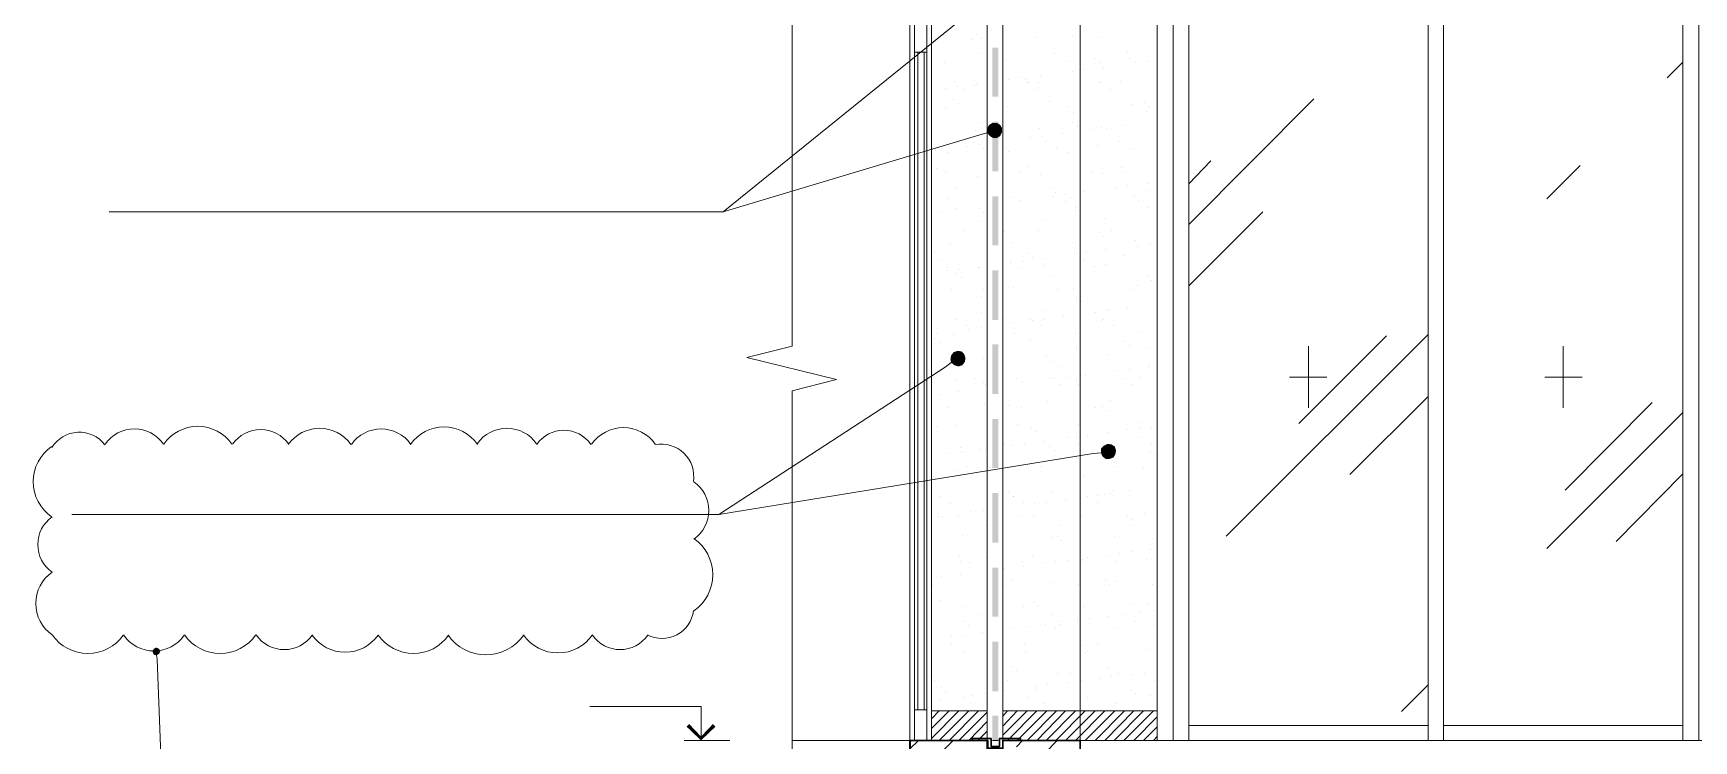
# Model space of a CAD drawing. Header units: millimetres. Extents: x -356862 to 418287, y 0 to 839748.
# Drawn here: x 369616 to 375108, y 786116 to 788455 of the extents above; entities that cross this region are included whole.
import ezdxf

# ---------------------------------------------------------------- set-up
doc = ezdxf.new("R2010")
doc.units = ezdxf.units.MM
doc.layers.add('PDF _Геометрия', color=7, linetype='Continuous', true_color=0xbababa)
doc.layers.add('PDF _Сплошная заливка', color=7, linetype='Continuous', true_color=0xf50000)

msp = doc.modelspace()

# ---------------------------------------------------------------- linework, layer by layer
at = {"layer": 'PDF _Геометрия', "color": 7, "lineweight": 5}
for points in [[(372125.4824, 790875.7542), (372125.4824, 790786.9913), (372125.4824, 787420.4965), (371976.101, 787383.6924), (372272.6989, 787310.0841), (372125.4824, 787273.28), (372125.4824, 783906.7852), (372125.4824, 783818.0223)], [(372770.6371, 786117.1975), (372770.6371, 788572.2491)], [(372822.5959, 788572.2491), (372822.5959, 786117.1975), (372822.5959, 786034.9295)], [(377834.4515, 786034.9295), (377988.1629, 786034.9295), (377988.1629, 786117.1975), (373078.0598, 786117.1975), (373078.0598, 788572.2491)], [(372530.3278, 788392.5584), (372530.3278, 786218.9501)], [(372571.4618, 786218.9501), (372571.4618, 788392.5584)], [(372125.4824, 786117.1975), (372515.1732, 786117.1975)], [(372770.6371, 786034.9295), (372517.3381, 786034.9295), (372517.3381, 786117.1975)]]:
    msp.add_lwpolyline(points, dxfattribs=at)
at = {"layer": 'PDF _Геометрия', "color": 7, "lineweight": 9}
for points in [[(373333.5237, 790085.548), (373333.5237, 786117.1975)], [(372571.4618, 788494.3109), (372571.4618, 788392.5584), (372530.3278, 788392.5584), (372530.3278, 788494.3109)], [(372571.4618, 786218.9501), (372571.4618, 786117.1975), (372530.3278, 786117.1975), (372530.3278, 786218.9501)]]:
    msp.add_lwpolyline(points, close=True, dxfattribs=at)
msp.add_lwpolyline([(375071.9773, 786117.1975), (375071.9773, 786166.9913), (374279.6062, 786166.9913), (374279.6062, 786117.1975), (374279.6062, 788494.3109), (374279.6062, 789589.7748), (374279.6062, 790033.5893), (374229.8123, 790033.5893), (374229.8123, 789589.7748), (374229.8123, 788494.3109), (374229.8123, 786117.1975), (374229.8123, 786166.9913), (373437.4412, 786166.9913), (373437.4412, 786117.1975), (373437.4412, 788494.3109), (373437.4412, 789589.7748), (373437.4412, 790033.5893), (373385.4824, 790033.5893), (373385.4824, 789589.7748), (373385.4824, 788494.3109), (373385.4824, 786117.1975)], dxfattribs=at)
at = {"layer": 'PDF _Геометрия', "color": 252, "lineweight": 5, "true_color": 0x989898}
msp.add_lwpolyline([(374621.668, 786166.9913), (375071.9773, 786166.9913), (375071.9773, 786117.1975), (375071.9773, 788494.3109), (375071.9773, 789589.7748), (375071.9773, 790033.5893), (375123.9361, 790033.5893), (375123.9361, 789589.7748), (375123.9361, 788494.3109), (375123.9361, 786117.1975)], dxfattribs=at)
at = {"layer": 'PDF _Геометрия', "color": 251, "lineweight": 20, "true_color": 0x545454}
for points in [[(372779.2969, 788578.7439), (372759.8123, 788561.4243), (371898.1629, 787864.3109), (371802.9051, 787864.3109), (369867.4412, 787864.3109)], [(372770.6371, 788126.2697), (372746.8227, 788119.7748), (371898.1629, 787864.3109)], [(372651.5649, 787366.3728), (372632.0804, 787351.2181), (371883.0082, 786864.1047), (371781.2556, 786864.1047), (369744.0391, 786864.1047)], [(373147.3381, 787067.6099), (373121.3587, 787065.445), (371883.0082, 786864.1047)]]:
    msp.add_lwpolyline(points, dxfattribs=at)
at = {"layer": 'PDF _Геометрия', "color": 254, "lineweight": 5, "true_color": 0xdcdcdc}
for points in [[(372515.1732, 788494.3109), (372515.1732, 786117.1975)], [(372586.6165, 786117.1975), (372586.6165, 788494.3109)], [(375020.0185, 788308.1254), (375071.9773, 788360.0841)], [(373437.4412, 787823.1769), (373850.9464, 788238.847)], [(373437.4412, 787957.4037), (373511.0495, 788033.1769)], [(374621.668, 787907.6099), (374732.0804, 788018.0223)], [(373437.4412, 787619.6718), (373682.0804, 787864.3109)], [(373560.8433, 786792.6614), (374229.8123, 787459.4656)], [(373801.1526, 787165.0326), (374091.2556, 787455.1357)], [(373833.6268, 787420.4965), (373833.6268, 787216.9913)], [(373894.2453, 787318.7439), (373770.8433, 787318.7439)], [(374615.1732, 787318.7439), (374738.5752, 787318.7439), (374621.668, 787318.7439)], [(373970.0185, 786996.1666), (374229.8123, 787253.7955)], [(374682.2866, 786944.2078), (374970.2247, 787234.3109)], [(374621.668, 786751.5274), (375071.9773, 787201.8367)], [(374851.1526, 786775.3419), (375071.9773, 786998.3315)], [(374141.0495, 786212.4553), (374229.8123, 786301.2181)]]:
    msp.add_lwpolyline(points, dxfattribs=at)
at = {"layer": 'PDF _Геометрия', "color": 24, "lineweight": 18, "true_color": 0xa12502}
for points in [[(372735.9979, 788451.012), (372735.9979, 788451.012)], [(372751.1526, 788438.0223), (372751.1526, 788438.0223)], [(372933.0082, 788440.1872), (372933.0082, 788440.1872)], [(373052.0804, 788444.5171), (373052.0804, 788444.5171)], [(373138.6783, 788442.3522), (373138.6783, 788442.3522)], [(372723.0082, 788433.6924), (372723.0082, 788433.6924)], [(372751.1526, 788388.2285), (372751.1526, 788388.2285)], [(372993.6268, 788388.2285), (372993.6268, 788388.2285)], [(373236.101, 788390.3934), (373236.101, 788390.3934)], [(372629.9154, 788360.0841), (372629.9154, 788360.0841)], [(372833.4206, 788364.414), (372833.4206, 788364.414)], [(373032.5959, 788362.2491), (373032.5959, 788362.2491)], [(373052.0804, 788329.7748), (373052.0804, 788329.7748)], [(373093.2144, 788334.1047), (373093.2144, 788334.1047)], [(373130.0185, 788373.0738), (373130.0185, 788373.0738)], [(373145.1732, 788360.0841), (373145.1732, 788360.0841)], [(373155.9979, 788342.7645), (373155.9979, 788342.7645)], [(373242.5959, 788370.9089), (373242.5959, 788370.9089)], [(373262.0804, 788357.9192), (373262.0804, 788357.9192)], [(373303.2144, 788362.2491), (373303.2144, 788362.2491)], [(372632.0804, 788273.4862), (372632.0804, 788273.4862)], [(372662.3897, 788290.8058), (372662.3897, 788290.8058)], [(372673.2144, 788279.981), (372673.2144, 788279.981)], [(372727.3381, 788282.146), (372727.3381, 788282.146)], [(372735.9979, 788288.6408), (372735.9979, 788288.6408)], [(372842.0804, 788301.6305), (372842.0804, 788301.6305)], [(372883.2144, 788308.1254), (372883.2144, 788308.1254)], [(372896.2041, 788303.7955), (372896.2041, 788303.7955)], [(372904.8639, 788290.8058), (372904.8639, 788290.8058)], [(372909.1938, 788290.8058), (372909.1938, 788290.8058)], [(372939.5031, 788290.8058), (372939.5031, 788290.8058)], [(372945.9979, 788314.6202), (372945.9979, 788314.6202)], [(373143.0082, 788292.9707), (373143.0082, 788292.9707)], [(373147.3381, 788290.8058), (373147.3381, 788290.8058)], [(373212.2866, 788297.3006), (373212.2866, 788297.3006)], [(372660.2247, 788236.6821), (372660.2247, 788236.6821)], [(372675.3794, 788223.6924), (372675.3794, 788223.6924)], [(372694.8639, 788269.1563), (372694.8639, 788269.1563)], [(372937.3381, 788269.1563), (372937.3381, 788269.1563)], [(372978.4721, 788230.1872), (372978.4721, 788230.1872)], [(373179.8123, 788269.1563), (373179.8123, 788269.1563)], [(373246.9257, 788219.3625), (373246.9257, 788219.3625)], [(373290.2247, 788225.8573), (373290.2247, 788225.8573)], [(372634.2453, 788210.7027), (372634.2453, 788210.7027)], [(372837.7505, 788212.8676), (372837.7505, 788212.8676)], [(373036.9257, 788212.8676), (373036.9257, 788212.8676)], [(373056.4103, 788193.3831), (373056.4103, 788193.3831)], [(373298.8845, 788195.548), (373298.8845, 788195.548)], [(373303.2144, 788212.8676), (373303.2144, 788212.8676)], [(372733.833, 788132.7645), (372733.833, 788132.7645)], [(372742.4928, 788160.9089), (372742.4928, 788160.9089)], [(372915.6886, 788108.9501), (372915.6886, 788108.9501)], [(372943.833, 788139.2594), (372943.833, 788139.2594)], [(372954.6577, 788115.445), (372954.6577, 788115.445)], [(373019.6062, 788124.1047), (373019.6062, 788124.1047)], [(373054.2453, 788158.7439), (373054.2453, 788158.7439)], [(373069.4, 788145.7542), (373069.4, 788145.7542)], [(373123.5237, 788137.0944), (373123.5237, 788137.0944)], [(373147.3381, 788143.5893), (373147.3381, 788143.5893)], [(373164.6577, 788141.4243), (373164.6577, 788141.4243)], [(373229.6062, 788150.0841), (373229.6062, 788150.0841)], [(372599.6062, 788067.8161), (372599.6062, 788067.8161)], [(372638.5752, 788061.3212), (372638.5752, 788061.3212)], [(372705.6886, 788080.8058), (372705.6886, 788080.8058)], [(372725.1732, 788093.7955), (372725.1732, 788093.7955)], [(372744.6577, 788087.3006), (372744.6577, 788087.3006)], [(372757.6474, 788074.3109), (372757.6474, 788074.3109)], [(372835.5855, 788076.4759), (372835.5855, 788076.4759)], [(372842.0804, 788063.4862), (372842.0804, 788063.4862)], [(372967.6474, 788095.9604), (372967.6474, 788095.9604)], [(373000.1216, 788074.3109), (373000.1216, 788074.3109)], [(373041.2556, 788061.3212), (373041.2556, 788061.3212)], [(373136.5134, 788082.9707), (373136.5134, 788082.9707)], [(373210.1216, 788095.9604), (373210.1216, 788095.9604)], [(373242.5959, 788074.3109), (373242.5959, 788074.3109)], [(373253.4206, 788069.981), (373253.4206, 788069.981)], [(372601.7711, 788009.3625), (372601.7711, 788009.3625)], [(372634.2453, 787998.5377), (372634.2453, 787998.5377)], [(372876.7196, 787998.5377), (372876.7196, 787998.5377)], [(372902.6989, 788013.6924), (372902.6989, 788013.6924)], [(373119.1938, 787998.5377), (373119.1938, 787998.5377)], [(373214.4515, 788011.5274), (373214.4515, 788011.5274)], [(373229.6062, 787998.5377), (373229.6062, 787998.5377)], [(372668.8845, 787946.579), (372668.8845, 787946.579)], [(372738.1629, 787981.2181), (372738.1629, 787981.2181)], [(372948.1629, 787989.8779), (372948.1629, 787989.8779)], [(372980.6371, 787944.414), (372980.6371, 787944.414)], [(373151.668, 787992.0429), (373151.668, 787992.0429)], [(373197.1319, 787944.414), (373197.1319, 787944.414)], [(373236.101, 787950.9089), (373236.101, 787950.9089)], [(373301.0495, 787957.4037), (373301.0495, 787957.4037)], [(372642.9051, 787909.7748), (372642.9051, 787909.7748)], [(372848.5752, 787911.9398), (372848.5752, 787911.9398)], [(372881.0495, 787903.28), (372881.0495, 787903.28)], [(372987.1319, 787916.2697), (372987.1319, 787916.2697)], [(372995.7917, 787929.2594), (372995.7917, 787929.2594)], [(373028.266, 787922.7645), (373028.266, 787922.7645)], [(373030.4309, 787898.9501), (373030.4309, 787898.9501)], [(373047.7505, 787911.9398), (373047.7505, 787911.9398)], [(373091.0495, 787931.4243), (373091.0495, 787931.4243)], [(373257.7505, 787918.4346), (373257.7505, 787918.4346)], [(373272.9051, 787901.1151), (373272.9051, 787901.1151)], [(373296.7196, 787935.7542), (373296.7196, 787935.7542)], [(372608.266, 787866.4759), (372608.266, 787866.4759)], [(372671.0495, 787875.1357), (372671.0495, 787875.1357)], [(372746.8227, 787875.1357), (372746.8227, 787875.1357)], [(372759.8123, 787862.146), (372759.8123, 787862.146)], [(372952.4928, 787840.4965), (372952.4928, 787840.4965)], [(373062.9051, 787879.4656), (373062.9051, 787879.4656)], [(373062.9051, 787868.6408), (373062.9051, 787868.6408)], [(373158.1629, 787842.6614), (373158.1629, 787842.6614)], [(373305.3794, 787879.4656), (373305.3794, 787879.4656)], [(372697.0288, 787803.6924), (372697.0288, 787803.6924)], [(372742.4928, 787831.8367), (372742.4928, 787831.8367)], [(372829.0907, 787799.3625), (372829.0907, 787799.3625)], [(372939.5031, 787803.6924), (372939.5031, 787803.6924)], [(373140.8433, 787797.1975), (373140.8433, 787797.1975)], [(373153.833, 787784.2078), (373153.833, 787784.2078)], [(373181.9773, 787803.6924), (373181.9773, 787803.6924)], [(372595.2763, 787732.2491), (372595.2763, 787732.2491)], [(372649.4, 787760.3934), (372649.4, 787760.3934)], [(372852.9051, 787762.5584), (372852.9051, 787762.5584)], [(372907.0288, 787727.9192), (372907.0288, 787727.9192)], [(373052.0804, 787762.5584), (373052.0804, 787762.5584)], [(373058.5752, 787725.7542), (373058.5752, 787725.7542)], [(373099.7093, 787730.0841), (373099.7093, 787730.0841)], [(373162.4928, 787738.7439), (373162.4928, 787738.7439)], [(373262.0804, 787769.0532), (373262.0804, 787769.0532)], [(373268.5752, 787751.7336), (373268.5752, 787751.7336)], [(373309.7093, 787758.2285), (373309.7093, 787758.2285)], [(372608.266, 787704.1047), (372608.266, 787704.1047)], [(372638.5752, 787669.4656), (372638.5752, 787669.4656)], [(372640.7402, 787682.4553), (372640.7402, 787682.4553)], [(372679.7093, 787673.7955), (372679.7093, 787673.7955)], [(372742.4928, 787682.4553), (372742.4928, 787682.4553)], [(372746.8227, 787682.4553), (372746.8227, 787682.4553)], [(372848.5752, 787697.6099), (372848.5752, 787697.6099)], [(372850.7402, 787704.1047), (372850.7402, 787704.1047)], [(372883.2144, 787682.4553), (372883.2144, 787682.4553)], [(372889.7093, 787701.9398), (372889.7093, 787701.9398)], [(372920.0185, 787714.9295), (372920.0185, 787714.9295)], [(372952.4928, 787710.5996), (372952.4928, 787710.5996)], [(372958.9876, 787688.9501), (372958.9876, 787688.9501)], [(373093.2144, 787704.1047), (373093.2144, 787704.1047)], [(373125.6886, 787684.6202), (373125.6886, 787684.6202)], [(373162.4928, 787691.1151), (373162.4928, 787691.1151)], [(373223.1113, 787721.4243), (373223.1113, 787721.4243)], [(372671.0495, 787660.8058), (372671.0495, 787660.8058)], [(372686.2041, 787647.8161), (372686.2041, 787647.8161)], [(372857.235, 787613.1769), (372857.235, 787613.1769)], [(372989.2969, 787654.3109), (372989.2969, 787654.3109)], [(373268.5752, 787619.6718), (373268.5752, 787619.6718)], [(373301.0495, 787649.981), (373301.0495, 787649.981)], [(373314.0391, 787636.9913), (373314.0391, 787636.9913)], [(372653.7299, 787608.847), (372653.7299, 787608.847)], [(372753.3175, 787585.0326), (372753.3175, 787585.0326)], [(372759.8123, 787606.6821), (372759.8123, 787606.6821)], [(373002.2866, 787608.847), (373002.2866, 787608.847)], [(373056.4103, 787611.012), (373056.4103, 787611.012)], [(373065.0701, 787582.8676), (373065.0701, 787582.8676)], [(373080.2247, 787569.8779), (373080.2247, 787569.8779)], [(373244.7608, 787608.847), (373244.7608, 787608.847)], [(372671.0495, 787509.2594), (372671.0495, 787509.2594)], [(372753.3175, 787530.9089), (372753.3175, 787530.9089)], [(372831.2556, 787513.5893), (372831.2556, 787513.5893)], [(372913.5237, 787509.2594), (372913.5237, 787509.2594)], [(372920.0185, 787504.9295), (372920.0185, 787504.9295)], [(372961.1526, 787509.2594), (372961.1526, 787509.2594)], [(372963.3175, 787539.5687), (372963.3175, 787539.5687)], [(373023.9361, 787517.9192), (373023.9361, 787517.9192)], [(373130.0185, 787533.0738), (373130.0185, 787533.0738)], [(373147.3381, 787507.0944), (373147.3381, 787507.0944)], [(373155.9979, 787509.2594), (373155.9979, 787509.2594)], [(373166.8227, 787541.7336), (373166.8227, 787541.7336)], [(373171.1526, 787537.4037), (373171.1526, 787537.4037)], [(373233.9361, 787546.0635), (373233.9361, 787546.0635)], [(372603.9361, 787463.7955), (372603.9361, 787463.7955)], [(372658.0598, 787459.4656), (372658.0598, 787459.4656)], [(372703.5237, 787487.6099), (372703.5237, 787487.6099)], [(372710.0185, 787476.7852), (372710.0185, 787476.7852)], [(372751.1526, 787483.28), (372751.1526, 787483.28)], [(372846.4103, 787500.5996), (372846.4103, 787500.5996)], [(372861.5649, 787461.6305), (372861.5649, 787461.6305)], [(372945.9979, 787487.6099), (372945.9979, 787487.6099)], [(373062.9051, 787461.6305), (373062.9051, 787461.6305)], [(373188.4721, 787487.6099), (373188.4721, 787487.6099)], [(373272.9051, 787468.1254), (373272.9051, 787468.1254)], [(372597.4412, 787446.4759), (372597.4412, 787446.4759)], [(372612.5959, 787431.3212), (372612.5959, 787431.3212)], [(372913.5237, 787437.8161), (372913.5237, 787437.8161)], [(373065.0701, 787411.8367), (373065.0701, 787411.8367)], [(373225.2763, 787435.6511), (373225.2763, 787435.6511)], [(373240.4309, 787422.6614), (373240.4309, 787422.6614)], [(373307.5443, 787414.0017), (373307.5443, 787414.0017)], [(372679.7093, 787370.7027), (372679.7093, 787370.7027)], [(372757.6474, 787381.5274), (372757.6474, 787381.5274)], [(372967.6474, 787388.0223), (372967.6474, 787388.0223)], [(372991.4618, 787368.5377), (372991.4618, 787368.5377)], [(373006.6165, 787353.3831), (373006.6165, 787353.3831)], [(373171.1526, 787392.3522), (373171.1526, 787392.3522)], [(373201.4618, 787340.3934), (373201.4618, 787340.3934)], [(373242.5959, 787344.7233), (373242.5959, 787344.7233)], [(373305.3794, 787353.3831), (373305.3794, 787353.3831)], [(373307.5443, 787359.8779), (373307.5443, 787359.8779)], [(372664.5546, 787310.0841), (372664.5546, 787310.0841)], [(372733.833, 787314.414), (372733.833, 787314.414)], [(372757.6474, 787299.2594), (372757.6474, 787299.2594)], [(372766.3072, 787292.7645), (372766.3072, 787292.7645)], [(372770.6371, 787286.2697), (372770.6371, 787286.2697)], [(372822.5959, 787290.5996), (372822.5959, 787290.5996)], [(372868.0598, 787312.2491), (372868.0598, 787312.2491)], [(372887.5443, 787299.2594), (372887.5443, 787299.2594)], [(372976.3072, 787314.414), (372976.3072, 787314.414)], [(372991.4618, 787312.2491), (372991.4618, 787312.2491)], [(373008.7814, 787292.7645), (373008.7814, 787292.7645)], [(373032.5959, 787318.7439), (373032.5959, 787318.7439)], [(373067.235, 787310.0841), (373067.235, 787310.0841)], [(373073.7299, 787292.7645), (373073.7299, 787292.7645)], [(373095.3794, 787325.2388), (373095.3794, 787325.2388)], [(373218.7814, 787314.414), (373218.7814, 787314.414)], [(373251.2556, 787292.7645), (373251.2556, 787292.7645)], [(373277.235, 787318.7439), (373277.235, 787318.7439)], [(372612.5959, 787262.4553), (372612.5959, 787262.4553)], [(372677.5443, 787271.1151), (372677.5443, 787271.1151)], [(372761.9773, 787232.146), (372761.9773, 787232.146)], [(372971.9773, 787238.6408), (372971.9773, 787238.6408)], [(373177.6474, 787240.8058), (373177.6474, 787240.8058)], [(372642.9051, 787216.9913), (372642.9051, 787216.9913)], [(372839.9154, 787223.4862), (372839.9154, 787223.4862)], [(372885.3794, 787216.9913), (372885.3794, 787216.9913)], [(373127.8536, 787216.9913), (373127.8536, 787216.9913)], [(373151.668, 787221.3212), (373151.668, 787221.3212)], [(373164.6577, 787208.3315), (373164.6577, 787208.3315)], [(372603.9361, 787156.3728), (372603.9361, 787156.3728)], [(372668.8845, 787158.5377), (372668.8845, 787158.5377)], [(372872.3897, 787160.7027), (372872.3897, 787160.7027)], [(372917.8536, 787152.0429), (372917.8536, 787152.0429)], [(372930.8433, 787139.0532), (372930.8433, 787139.0532)], [(373039.0907, 787119.5687), (373039.0907, 787119.5687)], [(373065.0701, 787119.5687), (373065.0701, 787119.5687)], [(373071.5649, 787160.7027), (373071.5649, 787160.7027)], [(373104.0391, 787126.0635), (373104.0391, 787126.0635)], [(373168.9876, 787134.7233), (373168.9876, 787134.7233)], [(373233.9361, 787145.548), (373233.9361, 787145.548)], [(373275.0701, 787147.713), (373275.0701, 787147.713)], [(373281.5649, 787169.3625), (373281.5649, 787169.3625)], [(373281.5649, 787119.5687), (373281.5649, 787119.5687)], [(373314.0391, 787152.0429), (373314.0391, 787152.0429)], [(372645.0701, 787065.445), (372645.0701, 787065.445)], [(372681.8742, 787084.9295), (372681.8742, 787084.9295)], [(372686.2041, 787069.7748), (372686.2041, 787069.7748)], [(372697.0288, 787071.9398), (372697.0288, 787071.9398)], [(372748.9876, 787078.4346), (372748.9876, 787078.4346)], [(372766.3072, 787080.5996), (372766.3072, 787080.5996)], [(372829.0907, 787097.9192), (372829.0907, 787097.9192)], [(372855.0701, 787091.4243), (372855.0701, 787091.4243)], [(372894.0391, 787097.9192), (372894.0391, 787097.9192)], [(372958.9876, 787106.579), (372958.9876, 787106.579)], [(372978.4721, 787089.2594), (372978.4721, 787089.2594)], [(372997.9567, 787076.2697), (372997.9567, 787076.2697)], [(373071.5649, 787097.9192), (373071.5649, 787097.9192)], [(373181.9773, 787091.4243), (373181.9773, 787091.4243)], [(373311.8742, 787074.1047), (373311.8742, 787074.1047)], [(373314.0391, 787097.9192), (373314.0391, 787097.9192)], [(372673.2144, 787009.1563), (372673.2144, 787009.1563)], [(372705.6886, 787022.146), (372705.6886, 787022.146)], [(372764.1422, 787009.1563), (372764.1422, 787009.1563)], [(372876.7196, 787011.3212), (372876.7196, 787011.3212)], [(372948.1629, 787022.146), (372948.1629, 787022.146)], [(373190.6371, 787022.146), (373190.6371, 787022.146)], [(373288.0598, 787017.8161), (373288.0598, 787017.8161)], [(373324.8639, 787061.1151), (373324.8639, 787061.1151)], [(373091.0495, 786994.0017), (373091.0495, 786994.0017)], [(372616.9257, 786922.5584), (372616.9257, 786922.5584)], [(372649.4, 786900.9089), (372649.4, 786900.9089)], [(372842.0804, 786937.713), (372842.0804, 786937.713)], [(372857.235, 786924.7233), (372857.235, 786924.7233)], [(372859.4, 786922.5584), (372859.4, 786922.5584)], [(372891.8742, 786903.0738), (372891.8742, 786903.0738)], [(372926.5134, 786900.9089), (372926.5134, 786900.9089)], [(372967.6474, 786905.2388), (372967.6474, 786905.2388)], [(372982.802, 786937.713), (372982.802, 786937.713)], [(373030.4309, 786913.8986), (373030.4309, 786913.8986)], [(373101.8742, 786922.5584), (373101.8742, 786922.5584)], [(373134.3484, 786903.0738), (373134.3484, 786903.0738)], [(373136.5134, 786926.8882), (373136.5134, 786926.8882)], [(373158.1629, 786931.2181), (373158.1629, 786931.2181)], [(373177.6474, 786933.3831), (373177.6474, 786933.3831)], [(373186.3072, 786942.0429), (373186.3072, 786942.0429)], [(373240.4309, 786942.0429), (373240.4309, 786942.0429)], [(372608.266, 786868.4346), (372608.266, 786868.4346)], [(372610.4309, 786857.6099), (372610.4309, 786857.6099)], [(372623.4206, 786855.445), (372623.4206, 786855.445)], [(372677.5443, 786859.7748), (372677.5443, 786859.7748)], [(372716.5134, 786872.7645), (372716.5134, 786872.7645)], [(372757.6474, 786877.0944), (372757.6474, 786877.0944)], [(372883.2144, 786861.9398), (372883.2144, 786861.9398)], [(372924.3484, 786861.9398), (372924.3484, 786861.9398)], [(373082.3897, 786859.7748), (373082.3897, 786859.7748)], [(373236.101, 786859.7748), (373236.101, 786859.7748)], [(373251.2556, 786846.7852), (373251.2556, 786846.7852)], [(373292.3897, 786868.4346), (373292.3897, 786868.4346)], [(372690.534, 786794.8264), (372690.534, 786794.8264)], [(372768.4721, 786827.3006), (372768.4721, 786827.3006)], [(373002.2866, 786790.4965), (373002.2866, 786790.4965)], [(373010.9464, 786827.3006), (373010.9464, 786827.3006)], [(373190.6371, 786790.4965), (373190.6371, 786790.4965)], [(373253.4206, 786827.3006), (373253.4206, 786827.3006)], [(372987.1319, 786788.3315), (372987.1319, 786788.3315)], [(373017.4412, 786777.5068), (373017.4412, 786777.5068)], [(373207.9567, 786734.2078), (373207.9567, 786734.2078)], [(373249.0907, 786740.7027), (373249.0907, 786740.7027)], [(373311.8742, 786749.3625), (373311.8742, 786749.3625)], [(373318.369, 786784.0017), (373318.369, 786784.0017)], [(372679.7093, 786727.713), (372679.7093, 786727.713)], [(372684.0391, 786708.2285), (372684.0391, 786708.2285)], [(372712.1835, 786706.0635), (372712.1835, 786706.0635)], [(372768.4721, 786723.3831), (372768.4721, 786723.3831)], [(372829.0907, 786684.414), (372829.0907, 786684.414)], [(372887.5443, 786710.3934), (372887.5443, 786710.3934)], [(372891.8742, 786693.0738), (372891.8742, 786693.0738)], [(372922.1835, 786727.713), (372922.1835, 786727.713)], [(372954.6577, 786706.0635), (372954.6577, 786706.0635)], [(372997.9567, 786708.2285), (372997.9567, 786708.2285)], [(373039.0907, 786712.5584), (373039.0907, 786712.5584)], [(373084.5546, 786716.8882), (373084.5546, 786716.8882)], [(373086.7196, 786710.3934), (373086.7196, 786710.3934)], [(373101.8742, 786721.2181), (373101.8742, 786721.2181)], [(373164.6577, 786727.713), (373164.6577, 786727.713)], [(373199.2969, 786708.2285), (373199.2969, 786708.2285)], [(373296.7196, 786716.8882), (373296.7196, 786716.8882)], [(372588.7814, 786630.2903), (372588.7814, 786630.2903)], [(372619.0907, 786658.4346), (372619.0907, 786658.4346)], [(372681.8742, 786667.0944), (372681.8742, 786667.0944)], [(372831.2556, 786630.2903), (372831.2556, 786630.2903)], [(372850.7402, 786647.6099), (372850.7402, 786647.6099)], [(372991.4618, 786638.9501), (372991.4618, 786638.9501)], [(373073.7299, 786632.4553), (373073.7299, 786632.4553)], [(373162.4928, 786645.445), (373162.4928, 786645.445)], [(373175.4824, 786632.4553), (373175.4824, 786632.4553)], [(373197.1319, 786641.1151), (373197.1319, 786641.1151)], [(373316.2041, 786632.4553), (373316.2041, 786632.4553)], [(372614.7608, 786578.3315), (372614.7608, 786578.3315)], [(372926.5134, 786576.1666), (372926.5134, 786576.1666)], [(373244.7608, 786569.6718), (373244.7608, 786569.6718)], [(372688.369, 786558.847), (372688.369, 786558.847)], [(372742.4928, 786532.8676), (372742.4928, 786532.8676)], [(372891.8742, 786561.012), (372891.8742, 786561.012)], [(372941.668, 786563.1769), (372941.668, 786563.1769)], [(372984.967, 786532.8676), (372984.967, 786532.8676)], [(373069.4, 786515.548), (373069.4, 786515.548)], [(373091.0495, 786561.012), (373091.0495, 786561.012)], [(373110.534, 786519.8779), (373110.534, 786519.8779)], [(373173.3175, 786528.5377), (373173.3175, 786528.5377)], [(373227.4412, 786532.8676), (373227.4412, 786532.8676)], [(373279.4, 786543.6924), (373279.4, 786543.6924)], [(373301.0495, 786567.5068), (373301.0495, 786567.5068)], [(373320.534, 786548.0223), (373320.534, 786548.0223)], [(372586.6165, 786480.9089), (372586.6165, 786480.9089)], [(372651.5649, 786459.2594), (372651.5649, 786459.2594)], [(372690.534, 786465.7542), (372690.534, 786465.7542)], [(372692.6989, 786509.0532), (372692.6989, 786509.0532)], [(372707.8536, 786496.0635), (372707.8536, 786496.0635)], [(372755.4824, 786474.414), (372755.4824, 786474.414)], [(372859.4, 786487.4037), (372859.4, 786487.4037)], [(372900.534, 786493.8986), (372900.534, 786493.8986)], [(372963.3175, 786500.3934), (372963.3175, 786500.3934)], [(372997.9567, 786487.4037), (372997.9567, 786487.4037)], [(373008.7814, 786500.3934), (373008.7814, 786500.3934)], [(373017.4412, 786511.2181), (373017.4412, 786511.2181)], [(373201.4618, 786489.5687), (373201.4618, 786489.5687)], [(373262.0804, 786511.2181), (373262.0804, 786511.2181)], [(373320.534, 786498.2285), (373320.534, 786498.2285)], [(372651.5649, 786435.445), (372651.5649, 786435.445)], [(372692.6989, 786407.3006), (372692.6989, 786407.3006)], [(372894.0391, 786435.445), (372894.0391, 786435.445)], [(372896.2041, 786411.6305), (372896.2041, 786411.6305)], [(373086.7196, 786431.1151), (373086.7196, 786431.1151)], [(373095.3794, 786409.4656), (373095.3794, 786409.4656)], [(373101.8742, 786415.9604), (373101.8742, 786415.9604)], [(373136.5134, 786435.445), (373136.5134, 786435.445)], [(373307.5443, 786418.1254), (373307.5443, 786418.1254)], [(372852.9051, 786361.8367), (372852.9051, 786361.8367)], [(373168.9876, 786355.3419), (373168.9876, 786355.3419)], [(372593.1113, 786331.5274), (372593.1113, 786331.5274)], [(372595.2763, 786316.3728), (372595.2763, 786316.3728)], [(372837.7505, 786316.3728), (372837.7505, 786316.3728)], [(372868.0598, 786348.847), (372868.0598, 786348.847)], [(372933.0082, 786294.7233), (372933.0082, 786294.7233)], [(372971.9773, 786301.2181), (372971.9773, 786301.2181)], [(373002.2866, 786338.0223), (373002.2866, 786338.0223)], [(373036.9257, 786309.8779), (373036.9257, 786309.8779)], [(373047.7505, 786338.0223), (373047.7505, 786338.0223)], [(373082.3897, 786316.3728), (373082.3897, 786316.3728)], [(373143.0082, 786322.8676), (373143.0082, 786322.8676)], [(373181.9773, 786327.1975), (373181.9773, 786327.1975)], [(373205.7917, 786340.1872), (373205.7917, 786340.1872)], [(373246.9257, 786335.8573), (373246.9257, 786335.8573)], [(373290.2247, 786338.0223), (373290.2247, 786338.0223)], [(373324.8639, 786316.3728), (373324.8639, 786316.3728)], [(372616.9257, 786253.5893), (372616.9257, 786253.5893)], [(372619.0907, 786292.5584), (372619.0907, 786292.5584)], [(372632.0804, 786279.5687), (372632.0804, 786279.5687)], [(372697.0288, 786257.9192), (372697.0288, 786257.9192)], [(372714.3484, 786240.5996), (372714.3484, 786240.5996)], [(372723.0082, 786266.579), (372723.0082, 786266.579)], [(372761.9773, 786273.0738), (372761.9773, 786273.0738)], [(372826.9257, 786281.7336), (372826.9257, 786281.7336)], [(372902.6989, 786260.0841), (372902.6989, 786260.0841)], [(372935.1732, 786286.0635), (372935.1732, 786286.0635)], [(372956.8227, 786240.5996), (372956.8227, 786240.5996)], [(373101.8742, 786260.0841), (373101.8742, 786260.0841)], [(373199.2969, 786240.5996), (373199.2969, 786240.5996)], [(373246.9257, 786283.8986), (373246.9257, 786283.8986)], [(373262.0804, 786270.9089), (373262.0804, 786270.9089)], [(373311.8742, 786266.579), (373311.8742, 786266.579)], [(372701.3587, 786218.9501), (372701.3587, 786218.9501)], [(373013.1113, 786214.6202), (373013.1113, 786214.6202)]]:
    msp.add_lwpolyline(points, dxfattribs=at)
at = {"layer": 'PDF _Геометрия', "color": 171, "lineweight": 5, "true_color": 0x8080ff}
msp.add_lwpolyline([(372562.802, 788392.5584), (372562.802, 786218.9501), (372541.1526, 786218.9501), (372541.1526, 788392.5584)], close=True, dxfattribs=at)
at = {"layer": 'PDF _Геометрия', "color": 254, "lineweight": 5, "true_color": 0xdcdcdc}
msp.add_lwpolyline([(374675.7917, 787216.9913), (374675.7917, 787420.4965)], close=True, dxfattribs=at)
at = {"layer": 'PDF _Геометрия', "color": 1, "lineweight": 20}
for points in [[(369678.7443, 786856.2487, 0.52054007), (369678.7443, 786673.5916, 0.520540102), (369678.7118, 786466.3239, 0.520540086), (369914.754, 786465.8342)], [(370538.6221, 786465.5485, 0.520539929), (370756.7465, 786465.5485, 0.520539939), (370989.004, 786464.9111)]]:
    msp.add_lwpolyline(points, format="xyb", dxfattribs=at)
msp.add_lwpolyline([(370023.3175, 786398.6408), (370025.4824, 786385.6511), (370055.7917, 785608.4346), (370311.2556, 785608.4346), (370547.235, 785608.4346)], dxfattribs=at)
at = {"layer": 'PDF _Геометрия', "color": 112, "lineweight": 5, "true_color": 0x00b85c}
for points in [[(371824.5546, 786117.1975), (371824.5546, 786229.7748), (371456.5134, 786229.7748)], [(371919.8123, 786117.1975), (371768.266, 786117.1975)]]:
    msp.add_lwpolyline(points, dxfattribs=at)
at = {"layer": 'PDF _Геометрия', "color": 84, "lineweight": 20, "true_color": 0x269900}
for points in [[(372586.6165, 786188.6408), (372612.5959, 786214.6202)], [(372586.6165, 786156.1666), (372645.0701, 786214.6202)], [(372586.6165, 786123.6924), (372677.5443, 786214.6202)], [(372612.5959, 786117.1975), (372710.0185, 786214.6202)], [(372645.0701, 786117.1975), (372742.4928, 786214.6202)], [(372677.5443, 786117.1975), (372770.6371, 786210.2903)], [(372822.5959, 786197.3006), (372837.7505, 786214.6202)], [(372822.5959, 786164.8264), (372870.2247, 786214.6202)], [(372822.5959, 786134.5171), (372902.6989, 786214.6202)], [(372837.7505, 786117.1975), (372935.1732, 786214.6202)], [(372870.2247, 786117.1975), (372967.6474, 786214.6202)], [(372902.6989, 786117.1975), (373000.1216, 786214.6202)], [(372935.1732, 786117.1975), (373030.4309, 786214.6202)], [(372965.4824, 786117.1975), (373062.9051, 786214.6202)], [(372997.9567, 786117.1975), (373095.3794, 786214.6202)], [(373030.4309, 786117.1975), (373127.8536, 786214.6202)], [(373062.9051, 786117.1975), (373160.3278, 786214.6202)], [(373095.3794, 786117.1975), (373192.802, 786214.6202)], [(373127.8536, 786117.1975), (373225.2763, 786214.6202)], [(373160.3278, 786117.1975), (373255.5855, 786214.6202)], [(373190.6371, 786117.1975), (373288.0598, 786214.6202)], [(373223.1113, 786117.1975), (373320.534, 786214.6202)], [(373255.5855, 786117.1975), (373333.5237, 786195.1357)], [(372710.0185, 786117.1975), (372770.6371, 786179.981)], [(372740.3278, 786117.1975), (372770.6371, 786147.5068)], [(373288.0598, 786117.1975), (373333.5237, 786162.6614)], [(373320.534, 786117.1975), (373333.5237, 786130.1872)]]:
    msp.add_lwpolyline(points, dxfattribs=at)
for points in [[(372586.6165, 786117.1975), (372770.6371, 786117.1975), (372770.6371, 786214.6202), (372586.6165, 786214.6202)], [(372822.5959, 786117.1975), (373333.5237, 786117.1975), (373333.5237, 786214.6202), (372822.5959, 786214.6202)]]:
    msp.add_lwpolyline(points, close=True, dxfattribs=at)
at = {"layer": 'PDF _Геометрия', "color": 7, "lineweight": 30}
for points in [[(372125.4824, 786034.9295), (372515.1732, 786034.9295), (372515.1732, 786117.1975), (372770.6371, 786117.1975), (372770.6371, 786034.9295), (372770.6371, 785790.2903), (372770.6371, 783906.7852)], [(373078.0598, 783906.7852), (373078.0598, 785790.2903), (377323.5237, 785790.2903), (377323.5237, 785194.9295), (377834.4515, 785194.9295), (377834.4515, 785790.2903), (377834.4515, 786034.9295), (373078.0598, 786034.9295), (373078.0598, 786117.1975), (372822.5959, 786117.1975), (372822.5959, 786034.9295), (372822.5959, 785790.2903), (372822.5959, 783906.7852)]]:
    msp.add_lwpolyline(points, dxfattribs=at)
at = {"layer": 'PDF _Геометрия', "lineweight": 5}
for points in [[(372515.1732, 786089.0532), (372543.3175, 786117.1975)], [(372551.9773, 786008.9501), (372575.7917, 786034.9295), (372658.0598, 786117.1975)], [(372822.5959, 785935.3419), (372922.1835, 786034.9295), (373002.2866, 786117.1975)], [(372868.0598, 786095.548), (372887.5443, 786117.1975)]]:
    msp.add_lwpolyline(points, dxfattribs=at)
at = {"layer": 'PDF _Геометрия', "color": 160, "lineweight": 30, "true_color": 0x003fff}
msp.add_lwpolyline([(372800.9464, 786091.2181), (372822.5959, 786091.2181), (372822.5959, 786117.1975), (372881.0495, 786117.1975), (372881.0495, 786123.6924), (372811.7711, 786123.6924), (372811.7711, 786097.713), (372800.9464, 786097.713), (372783.6268, 786097.713), (372783.6268, 786123.6924), (372720.8433, 786123.6924), (372720.8433, 786117.1975), (372772.802, 786117.1975), (372772.802, 786091.2181)], close=True, dxfattribs=at)
at = {"layer": 'PDF _Геометрия', "color": 235, "lineweight": 0, "true_color": 0xa14f78}
msp.add_lwpolyline([(372807.4412, 786117.1975), (372787.9567, 786117.1975)], dxfattribs=at)
at = {"layer": 'PDF _Геометрия', "color": 1, "lineweight": 20}
for centre, radius, start, end in [((369768.6795, 787029.0549), 107.1649, 37.9632492, 147.9638742), ((369950.5426, 787029.0548), 117.9897, 35.0024532, 144.9975468), ((370160.5511, 787018.2301), 137.4742, 35.0024387, 144.9975613), ((370368.3947, 787031.2198), 113.6598, 35.0024452, 144.9975548), ((370563.248, 787022.5601), 126.6495, 35.0024297, 144.9975703), ((370766.7615, 787026.89), 120.1546, 35.0024296, 144.9975704), ((370974.6051, 787018.2301), 135.3093, 35.002449, 144.997551), ((371182.4484, 787029.0549), 120.1546, 35.0024296, 144.9975704), ((371370.8066, 787033.3848), 109.3299, 35.0024332, 144.9975668), ((371567.8249, 787022.56), 128.8144, 35.002448, 144.997552), ((369757.8545, 786972.764), 141.8041, 125.0024444, 234.9975556), ((371693.3972, 786990.0836), 107.1649, 350.831908, 100.8325007), ((371734.5328, 786877.5019), 115.8248, 305.0024527, 54.9975473), ((371717.2124, 786665.3281), 146.134, 305.0024458, 54.9975542), ((371695.5621, 786559.2414), 105.0001, 242.6990083, 352.6995979), ((370015.4938, 786535.4268), 122.3196, 215.0024339, 324.9975661), ((370234.1624, 786548.4165), 143.969, 215.0024312, 324.9975688), ((370446.3359, 786531.0969), 113.6598, 215.0024452, 324.9975548), ((371113.1673, 786552.7464), 152.6289, 215.0024495, 324.9975505), ((371351.3212, 786546.2516), 139.6392, 215.0024432, 324.9975568), ((371556.9999, 786528.932), 111.4948, 215.0024326, 324.9975674)]:
    msp.add_arc(centre, radius, start, end, dxfattribs=at)
at = {"layer": 'PDF _Сплошная заливка', "color": 235, "true_color": 0xa14f78, "transparency": 33554559}
for points in [[(372807.4412, 788407.713), (372787.9567, 788407.713), (372807.4412, 788245.3419)], [(372787.9567, 788407.713), (372807.4412, 788245.3419), (372787.9567, 788245.3419)], [(372807.4412, 788163.0738), (372787.9567, 788163.0738), (372807.4412, 787998.5377)], [(372787.9567, 788163.0738), (372807.4412, 787998.5377), (372787.9567, 787998.5377)], [(372807.4412, 787916.2697), (372787.9567, 787916.2697), (372807.4412, 787753.8986)], [(372787.9567, 787916.2697), (372807.4412, 787753.8986), (372787.9567, 787753.8986)], [(372807.4412, 787671.6305), (372787.9567, 787671.6305), (372807.4412, 787507.0944)], [(372787.9567, 787671.6305), (372807.4412, 787507.0944), (372787.9567, 787507.0944)], [(372807.4412, 787426.9913), (372787.9567, 787426.9913), (372807.4412, 787262.4553)], [(372787.9567, 787426.9913), (372807.4412, 787262.4553), (372787.9567, 787262.4553)], [(372807.4412, 787180.1872), (372787.9567, 787180.1872), (372807.4412, 787017.8161)], [(372787.9567, 787180.1872), (372807.4412, 787017.8161), (372787.9567, 787017.8161)], [(372807.4412, 786935.548), (372787.9567, 786935.548), (372807.4412, 786771.012)], [(372787.9567, 786935.548), (372807.4412, 786771.012), (372787.9567, 786771.012)], [(372807.4412, 786688.7439), (372787.9567, 786688.7439), (372807.4412, 786526.3728)], [(372787.9567, 786688.7439), (372807.4412, 786526.3728), (372787.9567, 786526.3728)], [(372807.4412, 786444.1047), (372787.9567, 786444.1047), (372807.4412, 786279.5687)], [(372787.9567, 786444.1047), (372807.4412, 786279.5687), (372787.9567, 786279.5687)], [(372807.4412, 786199.4656), (372787.9567, 786199.4656), (372807.4412, 786117.1975)], [(372787.9567, 786199.4656), (372807.4412, 786117.1975), (372787.9567, 786117.1975)]]:
    msp.add_solid(points, dxfattribs=at)
at = {"layer": 'PDF _Сплошная заливка', "color": 251, "true_color": 0x545454, "transparency": 33554559}
for points in [[(372777.1319, 788152.2491), (372796.6165, 788132.7645), (372770.6371, 788139.2594)], [(372796.6165, 788132.7645), (372770.6371, 788139.2594), (372770.6371, 788126.2697)], [(372770.6371, 788126.2697), (372779.2969, 788115.445), (372796.6165, 788132.7645)], [(372787.9567, 788158.7439), (372777.1319, 788152.2491), (372796.6165, 788132.7645)], [(372779.2969, 788115.445), (372796.6165, 788132.7645), (372790.1216, 788108.9501)], [(372796.6165, 788132.7645), (372803.1113, 788158.7439), (372787.9567, 788158.7439)], [(372796.6165, 788132.7645), (372790.1216, 788108.9501), (372803.1113, 788108.9501)], [(372813.9361, 788152.2491), (372796.6165, 788132.7645), (372803.1113, 788158.7439)], [(372820.4309, 788141.4243), (372813.9361, 788152.2491), (372796.6165, 788132.7645)], [(372796.6165, 788132.7645), (372820.4309, 788128.4346), (372820.4309, 788141.4243)], [(372803.1113, 788108.9501), (372813.9361, 788115.445), (372796.6165, 788132.7645)], [(372813.9361, 788115.445), (372796.6165, 788132.7645), (372820.4309, 788128.4346)], [(372660.2247, 787401.012), (372651.5649, 787390.1872), (372673.2144, 787379.3625)], [(372673.2144, 787379.3625), (372673.2144, 787405.3419), (372660.2247, 787401.012)], [(372686.2041, 787403.1769), (372673.2144, 787379.3625), (372673.2144, 787405.3419)], [(372694.8639, 787394.5171), (372686.2041, 787403.1769), (372673.2144, 787379.3625)], [(372673.2144, 787379.3625), (372699.1938, 787381.5274), (372694.8639, 787394.5171)], [(372651.5649, 787390.1872), (372673.2144, 787379.3625), (372649.4, 787377.1975)], [(372673.2144, 787379.3625), (372649.4, 787377.1975), (372651.5649, 787366.3728)], [(372651.5649, 787366.3728), (372662.3897, 787357.713), (372673.2144, 787379.3625)], [(372662.3897, 787357.713), (372673.2144, 787379.3625), (372675.3794, 787353.3831)], [(372697.0288, 787368.5377), (372673.2144, 787379.3625), (372699.1938, 787381.5274)], [(372673.2144, 787379.3625), (372675.3794, 787353.3831), (372688.369, 787357.713)], [(372688.369, 787357.713), (372697.0288, 787368.5377), (372673.2144, 787379.3625)], [(373155.9979, 787091.4243), (373171.1526, 787071.9398), (373147.3381, 787082.7645)], [(373171.1526, 787071.9398), (373147.3381, 787082.7645), (373147.3381, 787067.6099)], [(373147.3381, 787067.6099), (373151.668, 787056.7852), (373171.1526, 787071.9398)], [(373151.668, 787056.7852), (373171.1526, 787071.9398), (373162.4928, 787048.1254)], [(373168.9876, 787097.9192), (373155.9979, 787091.4243), (373171.1526, 787071.9398)], [(373171.1526, 787071.9398), (373162.4928, 787048.1254), (373175.4824, 787048.1254)], [(373171.1526, 787071.9398), (373181.9773, 787095.7542), (373168.9876, 787097.9192)], [(373192.802, 787089.2594), (373171.1526, 787071.9398), (373181.9773, 787095.7542)], [(373197.1319, 787076.2697), (373192.802, 787089.2594), (373171.1526, 787071.9398)], [(373171.1526, 787071.9398), (373194.967, 787063.28), (373197.1319, 787076.2697)], [(373175.4824, 787048.1254), (373188.4721, 787052.4553), (373171.1526, 787071.9398)], [(373188.4721, 787052.4553), (373171.1526, 787071.9398), (373194.967, 787063.28)]]:
    msp.add_solid(points, dxfattribs=at)
at = {"layer": 'PDF _Сплошная заливка', "color": 1, "transparency": 33554559}
for points in [[(370014.6577, 786420.2903), (370023.3175, 786411.6305), (370010.3278, 786411.6305)], [(370023.3175, 786411.6305), (370010.3278, 786411.6305), (370014.6577, 786400.8058)], [(370023.3175, 786424.6202), (370014.6577, 786420.2903), (370023.3175, 786411.6305)], [(370014.6577, 786400.8058), (370023.3175, 786398.6408), (370023.3175, 786411.6305)], [(370031.9773, 786420.2903), (370023.3175, 786411.6305), (370023.3175, 786424.6202)], [(370036.3072, 786411.6305), (370031.9773, 786420.2903), (370023.3175, 786411.6305)], [(370023.3175, 786398.6408), (370023.3175, 786411.6305), (370031.9773, 786402.9707)], [(370023.3175, 786411.6305), (370031.9773, 786402.9707), (370036.3072, 786411.6305)]]:
    msp.add_solid(points, dxfattribs=at)
at = {"layer": 'PDF _Сплошная заливка', "color": 112, "true_color": 0x00b85c, "transparency": 33554559}
for points in [[(371776.9257, 786162.6614), (371785.5855, 786171.3212), (371824.5546, 786117.1975)], [(371785.5855, 786171.3212), (371824.5546, 786117.1975), (371824.5546, 786130.1872)], [(371824.5546, 786130.1872), (371872.1835, 786162.6614), (371863.5237, 786171.3212)], [(371824.5546, 786117.1975), (371824.5546, 786130.1872), (371872.1835, 786162.6614)]]:
    msp.add_solid(points, dxfattribs=at)

doc.saveas('drawing.dxf')
